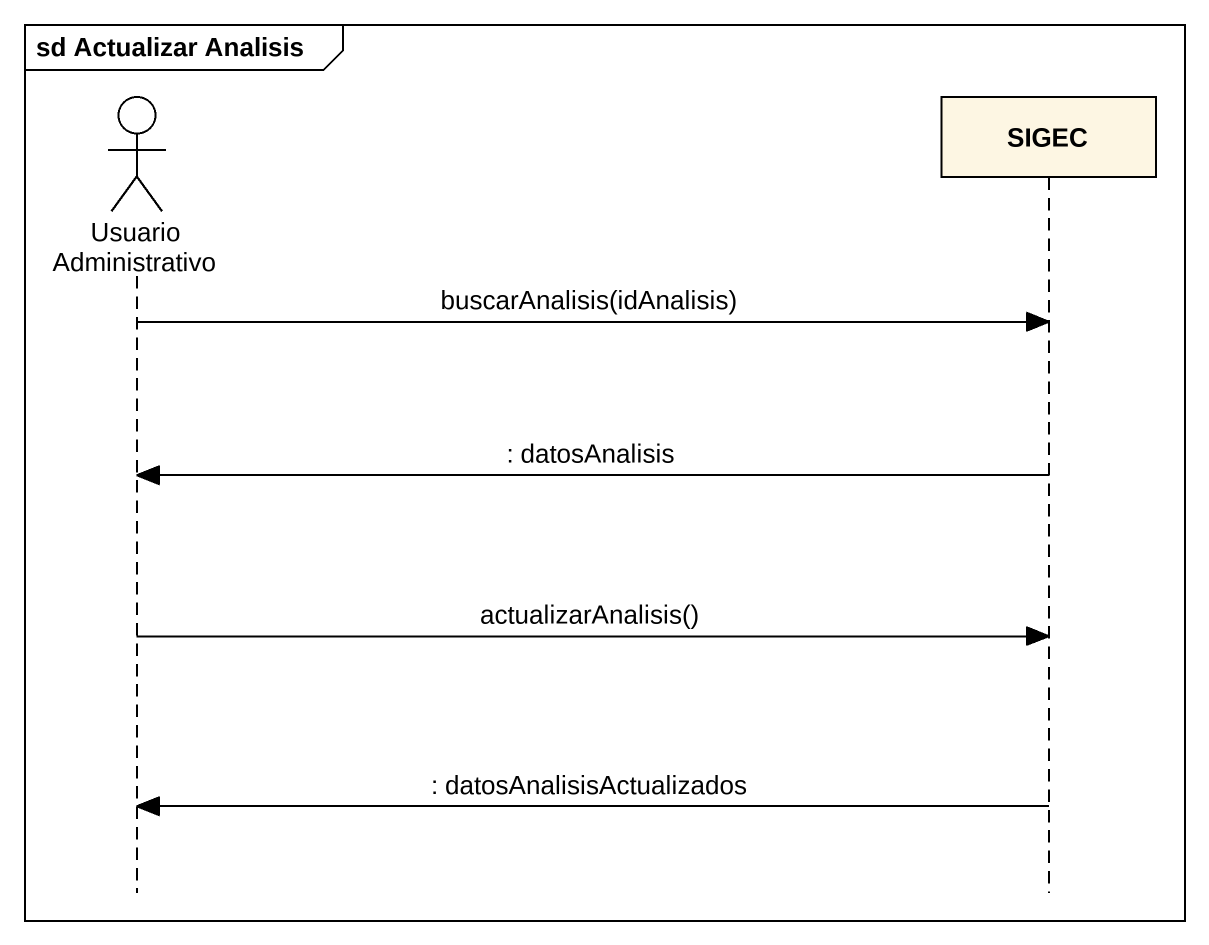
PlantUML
@startuml
mainframe sd Actualizar Analisis
hide footbox
actor "Usuario Administrativo" as Usuario_Administrativo
participant SIGEC

Usuario_Administrativo -> SIGEC : buscarAnalisis(idAnalisis)
SIGEC -> Usuario_Administrativo : : datosAnalisis
Usuario_Administrativo -> SIGEC : actualizarAnalisis()
SIGEC -> Usuario_Administrativo : : datosAnalisisActualizados
@enduml
